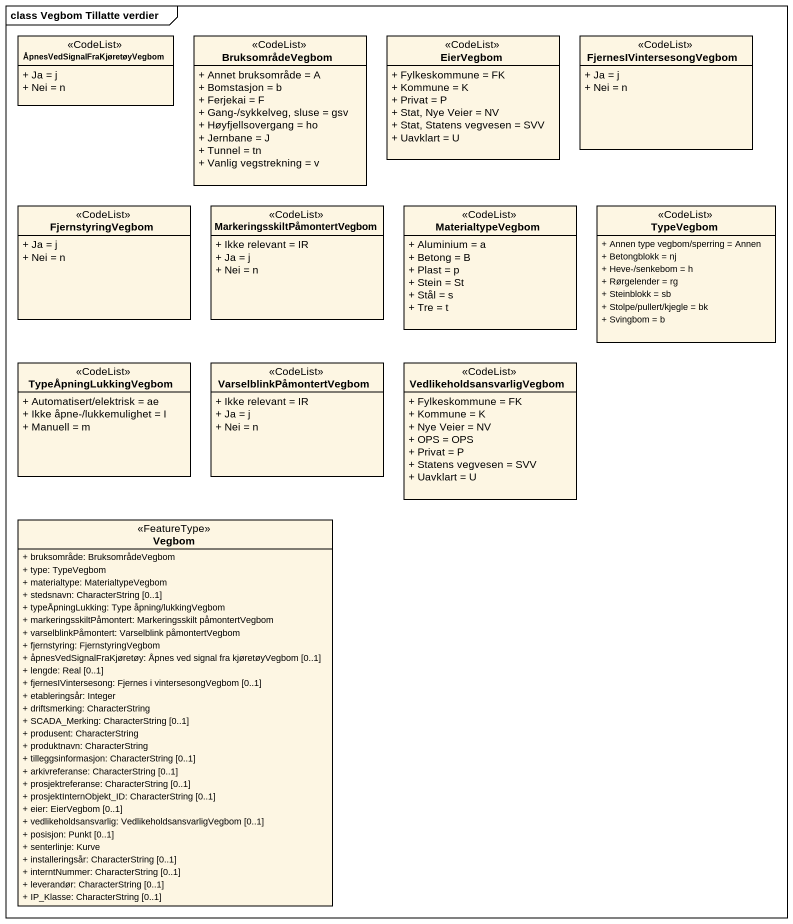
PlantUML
@startuml
mainframe class Vegbom Tillatte verdier
hide circle
hide empty members
skinparam classAttributeIconSize 0
class "ÅpnesVedSignalFraKjøretøyVegbom" as ÅpnesVedSignalFraKjøretøyVeg <<CodeList>> {
  + Ja = j
  + Nei = n
}
class BruksområdeVegbom <<CodeList>> {
  + Annet bruksområde = A
  + Bomstasjon = b
  + Ferjekai = F
  + Gang-/sykkelveg, sluse = gsv
  + Høyfjellsovergang = ho
  + Jernbane = J
  + Tunnel = tn
  + Vanlig vegstrekning = v
}
class EierVegbom <<CodeList>> {
  + Fylkeskommune = FK
  + Kommune = K
  + Privat = P
  + Stat, Nye Veier = NV
  + Stat, Statens vegvesen = SVV
  + Uavklart = U
}
class FjernesIVintersesongVegbom <<CodeList>> {
  + Ja = j
  + Nei = n
}
class FjernstyringVegbom <<CodeList>> {
  + Ja = j
  + Nei = n
}
class "MarkeringsskiltPåmontertVegbom" as MarkeringsskiltPåmontertVegb <<CodeList>> {
  + Ikke relevant = IR
  + Ja = j
  + Nei = n
}
class MaterialtypeVegbom <<CodeList>> {
  + Aluminium = a
  + Betong = B
  + Plast = p
  + Stein = St
  + Stål = s
  + Tre = t
}
class TypeVegbom <<CodeList>> {
  + Annen type vegbom/sperring = Annen
  + Betongblokk = nj
  + Heve-/senkebom = h
  + Rørgelender = rg
  + Steinblokk = sb
  + Stolpe/pullert/kjegle = bk
  + Svingbom = b
}
class TypeÅpningLukkingVegbom <<CodeList>> {
  + Automatisert/elektrisk = ae
  + Ikke åpne-/lukkemulighet = I
  + Manuell = m
}
class VarselblinkPåmontertVegbom <<CodeList>> {
  + Ikke relevant = IR
  + Ja = j
  + Nei = n
}
class VedlikeholdsansvarligVegbom <<CodeList>> {
  + Fylkeskommune = FK
  + Kommune = K
  + Nye Veier = NV
  + OPS = OPS
  + Privat = P
  + Statens vegvesen = SVV
  + Uavklart = U
}
class Vegbom <<FeatureType>> {
  + bruksområde: BruksområdeVegbom
  + type: TypeVegbom
  + materialtype: MaterialtypeVegbom
  + stedsnavn: CharacterString [0..1]
  + typeÅpningLukking: Type åpning/lukkingVegbom
  + markeringsskiltPåmontert: Markeringsskilt påmontertVegbom
  + varselblinkPåmontert: Varselblink påmontertVegbom
  + fjernstyring: FjernstyringVegbom
  + åpnesVedSignalFraKjøretøy: Åpnes ved signal fra kjøretøyVegbom [0..1]
  + lengde: Real [0..1]
  + fjernesIVintersesong: Fjernes i vintersesongVegbom [0..1]
  + etableringsår: Integer
  + driftsmerking: CharacterString
  + SCADA_Merking: CharacterString [0..1]
  + produsent: CharacterString
  + produktnavn: CharacterString
  + tilleggsinformasjon: CharacterString [0..1]
  + arkivreferanse: CharacterString [0..1]
  + prosjektreferanse: CharacterString [0..1]
  + prosjektInternObjekt_ID: CharacterString [0..1]
  + eier: EierVegbom [0..1]
  + vedlikeholdsansvarlig: VedlikeholdsansvarligVegbom [0..1]
  + posisjon: Punkt [0..1]
  + senterlinje: Kurve
  + installeringsår: CharacterString [0..1]
  + interntNummer: CharacterString [0..1]
  + leverandør: CharacterString [0..1]
  + IP_Klasse: CharacterString [0..1]
}
@enduml
